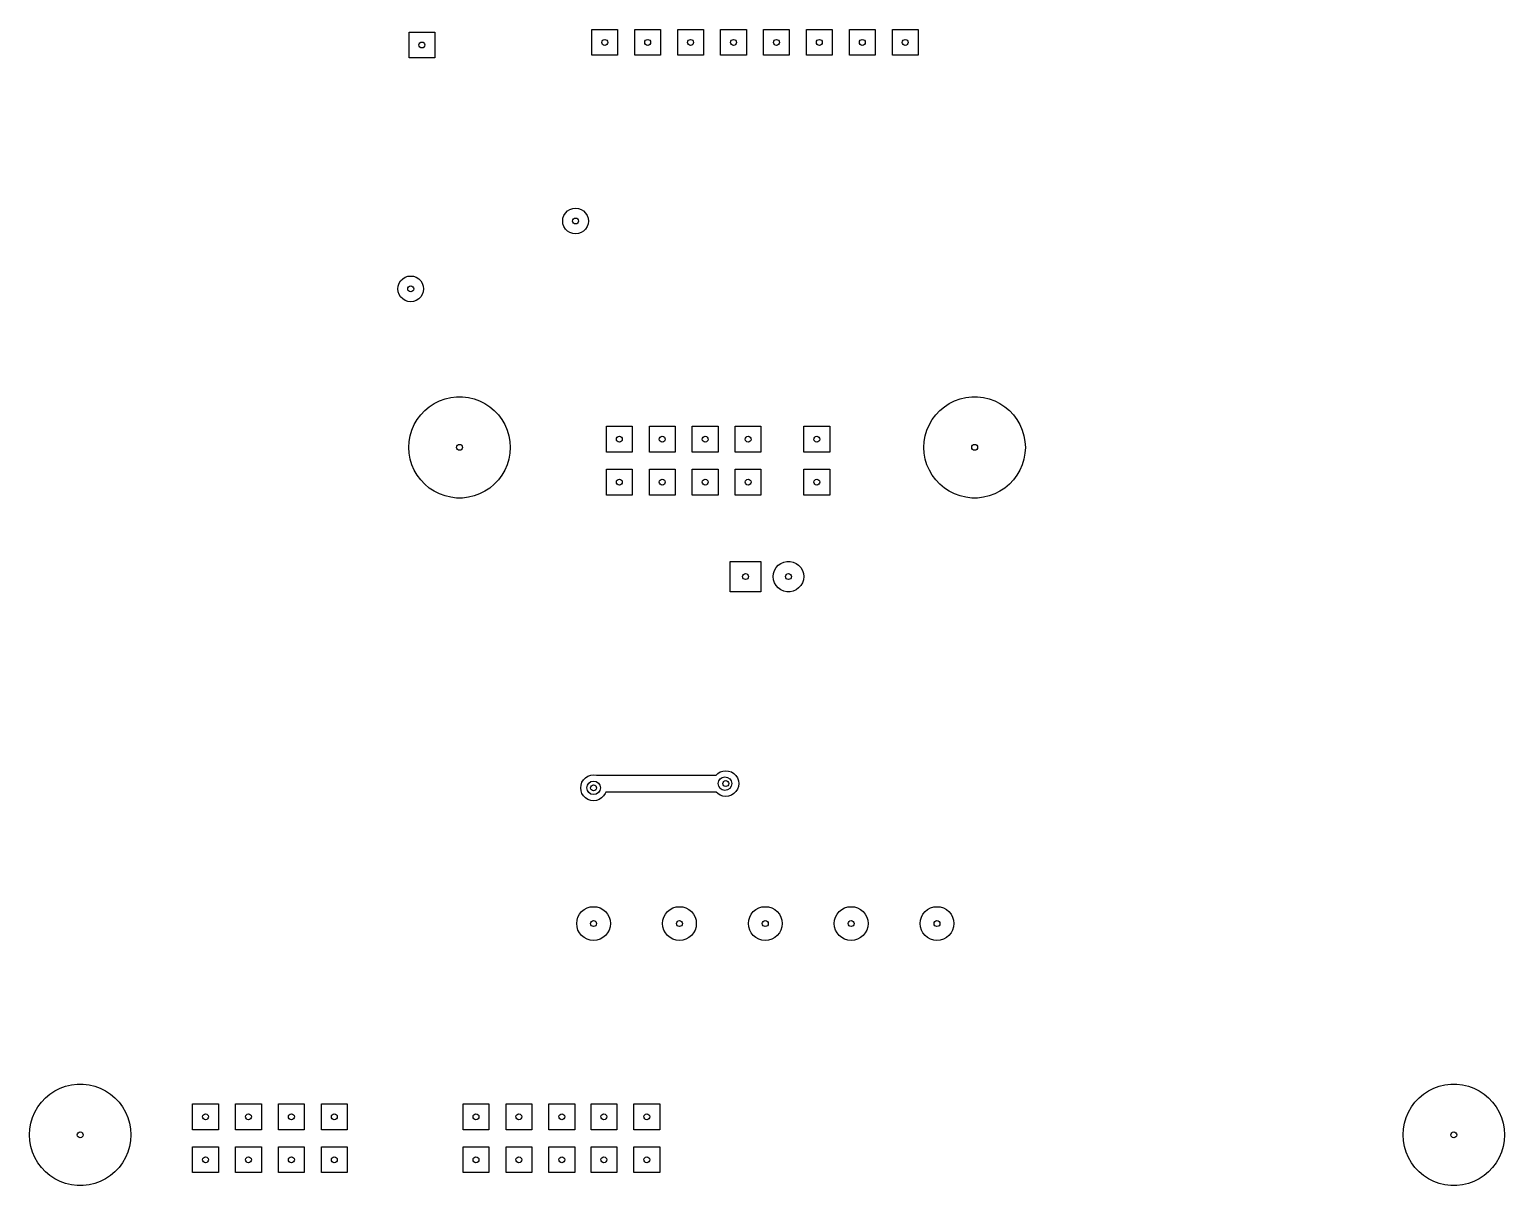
# Model space of a CAD drawing. Extents: x 0.08 to 3.52, y 0.08 to 5.52.
# Drawn here: x 0.082 to 3.518, y 0.082 to 2.774 of the extents above; entities that cross this region are included whole.
import ezdxf

# ---------------------------------------------------------------- set-up
doc = ezdxf.new("R2010")
doc.units = 0
doc.header["$MEASUREMENT"] = 0
doc.layers.add('BLACK', color=7, linetype='CONTINUOUS')

msp = doc.modelspace()

# ---------------------------------------------------------------- linework, layer by layer
at = {"layer": 'BLACK', "linetype": 'CONTINUOUS'}
for p, q in [((0.966, 2.708), (0.966, 2.768)), ((0.966, 2.768), (1.026, 2.768)), ((1.026, 2.768), (1.026, 2.708)), ((1.392, 2.714), (1.392, 2.774)), ((1.392, 2.774), (1.452, 2.774)), ((1.452, 2.774), (1.452, 2.714)), ((1.492, 2.714), (1.492, 2.774)), ((1.492, 2.774), (1.552, 2.774)), ((1.552, 2.774), (1.552, 2.714)), ((1.592, 2.714), (1.592, 2.774)), ((1.592, 2.774), (1.652, 2.774)), ((1.652, 2.774), (1.652, 2.714)), ((1.692, 2.714), (1.692, 2.774)), ((1.692, 2.774), (1.752, 2.774)), ((1.752, 2.774), (1.752, 2.714)), ((1.792, 2.714), (1.792, 2.774)), ((1.792, 2.774), (1.852, 2.774)), ((1.852, 2.774), (1.852, 2.714)), ((1.892, 2.714), (1.892, 2.774)), ((1.892, 2.774), (1.952, 2.774)), ((1.952, 2.774), (1.952, 2.714)), ((1.992, 2.714), (1.992, 2.774)), ((1.992, 2.774), (2.052, 2.774)), ((2.052, 2.774), (2.052, 2.714)), ((2.092, 2.714), (2.092, 2.774)), ((2.092, 2.774), (2.152, 2.774)), ((2.152, 2.774), (2.152, 2.714)), ((1.026, 2.708), (0.966, 2.708)), ((1.452, 2.714), (1.392, 2.714)), ((1.552, 2.714), (1.492, 2.714)), ((1.652, 2.714), (1.592, 2.714)), ((1.752, 2.714), (1.692, 2.714)), ((1.852, 2.714), (1.792, 2.714)), ((1.952, 2.714), (1.892, 2.714)), ((2.052, 2.714), (1.992, 2.714)), ((2.152, 2.714), (2.092, 2.714)), ((1.32475, 2.33468), (1.32697, 2.34102)), ((1.32697, 2.34102), (1.33055, 2.3467)), ((1.33055, 2.3467), (1.3353, 2.35145)), ((1.3353, 2.35145), (1.34098, 2.35503)), ((1.34098, 2.35503), (1.34732, 2.35725)), ((1.34732, 2.35725), (1.354, 2.358)), ((1.354, 2.358), (1.36068, 2.35725)), ((1.36068, 2.35725), (1.36702, 2.35503)), ((1.36702, 2.35503), (1.3727, 2.35145)), ((1.3727, 2.35145), (1.37745, 2.3467)), ((1.37745, 2.3467), (1.38103, 2.34102)), ((1.38103, 2.34102), (1.38325, 2.33468)), ((1.324, 2.328), (1.32475, 2.33468)), ((1.32475, 2.32132), (1.324, 2.328)), ((1.32697, 2.31498), (1.32475, 2.32132)), ((1.33055, 2.3093), (1.32697, 2.31498)), ((1.3353, 2.30455), (1.33055, 2.3093)), ((1.34098, 2.30097), (1.3353, 2.30455)), ((1.3727, 2.30455), (1.36702, 2.30097)), ((1.37745, 2.3093), (1.3727, 2.30455)), ((1.38103, 2.31498), (1.37745, 2.3093)), ((1.38325, 2.32132), (1.38103, 2.31498)), ((1.38325, 2.33468), (1.384, 2.328)), ((1.384, 2.328), (1.38325, 2.32132)), ((1.34732, 2.29875), (1.34098, 2.30097)), ((1.354, 2.298), (1.34732, 2.29875)), ((1.36068, 2.29875), (1.354, 2.298)), ((1.36702, 2.30097), (1.36068, 2.29875)), ((0.956984, 2.19703), (0.963324, 2.19925)), ((0.963324, 2.19925), (0.97, 2.2)), ((0.97, 2.2), (0.976676, 2.19925)), ((0.976676, 2.19925), (0.983016, 2.19703)), ((0.94, 2.17), (0.940752, 2.17668)), ((0.940752, 2.16332), (0.94, 2.17)), ((0.940752, 2.17668), (0.942971, 2.18302)), ((0.942971, 2.18302), (0.946545, 2.1887)), ((0.946545, 2.1887), (0.951295, 2.19345)), ((0.951295, 2.19345), (0.956984, 2.19703)), ((0.983016, 2.19703), (0.988705, 2.19345)), ((0.988705, 2.19345), (0.993455, 2.1887)), ((0.993455, 2.1887), (0.997029, 2.18302)), ((0.997029, 2.18302), (0.999248, 2.17668)), ((0.999248, 2.17668), (1, 2.17)), ((1, 2.17), (0.999248, 2.16332)), ((0.942971, 2.15698), (0.940752, 2.16332)), ((0.946545, 2.1513), (0.942971, 2.15698)), ((0.951295, 2.14655), (0.946545, 2.1513)), ((0.956984, 2.14297), (0.951295, 2.14655)), ((0.963324, 2.14075), (0.956984, 2.14297)), ((0.97, 2.14), (0.963324, 2.14075)), ((0.976676, 2.14075), (0.97, 2.14)), ((0.983016, 2.14297), (0.976676, 2.14075)), ((0.988705, 2.14655), (0.983016, 2.14297)), ((0.993455, 2.1513), (0.988705, 2.14655)), ((0.997029, 2.15698), (0.993455, 2.1513)), ((0.999248, 2.16332), (0.997029, 2.15698)), ((1.00268, 1.88686), (1.0132, 1.89568)), ((1.0132, 1.89568), (1.02468, 1.90323)), ((1.02468, 1.90323), (1.03695, 1.9094)), ((1.03695, 1.9094), (1.04986, 1.91409)), ((1.04986, 1.91409), (1.06322, 1.91726)), ((1.06322, 1.91726), (1.07686, 1.91886)), ((1.07686, 1.91886), (1.0906, 1.91886)), ((1.0906, 1.91886), (1.10424, 1.91726)), ((1.10424, 1.91726), (1.11761, 1.91409)), ((1.11761, 1.91409), (1.13051, 1.9094)), ((1.13051, 1.9094), (1.14279, 1.90323)), ((1.14279, 1.90323), (1.15426, 1.89568)), ((1.15426, 1.89568), (1.16478, 1.88686)), ((2.20268, 1.88686), (2.2132, 1.89568)), ((2.2132, 1.89568), (2.22468, 1.90323)), ((2.22468, 1.90323), (2.23695, 1.9094)), ((2.23695, 1.9094), (2.24986, 1.91409)), ((2.24986, 1.91409), (2.26322, 1.91726)), ((2.26322, 1.91726), (2.27686, 1.91886)), ((2.27686, 1.91886), (2.2906, 1.91886)), ((2.2906, 1.91886), (2.30424, 1.91726)), ((2.30424, 1.91726), (2.31761, 1.91409)), ((2.31761, 1.91409), (2.33051, 1.9094)), ((2.33051, 1.9094), (2.34279, 1.90323)), ((2.34279, 1.90323), (2.35426, 1.89568)), ((2.35426, 1.89568), (2.36478, 1.88686)), ((0.978185, 1.85395), (0.985053, 1.86585)), ((0.985053, 1.86585), (0.993255, 1.87686)), ((0.993255, 1.87686), (1.00268, 1.88686)), ((1.16478, 1.88686), (1.17421, 1.87686)), ((1.17421, 1.87686), (1.18241, 1.86585)), ((1.18241, 1.86585), (1.18928, 1.85395)), ((2.17819, 1.85395), (2.18505, 1.86585)), ((2.18505, 1.86585), (2.19325, 1.87686)), ((2.19325, 1.87686), (2.20268, 1.88686)), ((2.36478, 1.88686), (2.37421, 1.87686)), ((2.37421, 1.87686), (2.38241, 1.86585)), ((2.38241, 1.86585), (2.38928, 1.85395)), ((0.966421, 1.81466), (0.968806, 1.82818)), ((0.968806, 1.82818), (0.972745, 1.84134)), ((0.972745, 1.84134), (0.978185, 1.85395)), ((1.18928, 1.85395), (1.19472, 1.84134)), ((1.19472, 1.84134), (1.19866, 1.82818)), ((1.19866, 1.82818), (1.20104, 1.81466)), ((1.426, 1.79), (1.426, 1.85)), ((1.426, 1.85), (1.486, 1.85)), ((1.486, 1.85), (1.486, 1.79)), ((1.526, 1.79), (1.526, 1.85)), ((1.526, 1.85), (1.586, 1.85)), ((1.586, 1.85), (1.586, 1.79)), ((1.626, 1.79), (1.626, 1.85)), ((1.626, 1.85), (1.686, 1.85)), ((1.686, 1.85), (1.686, 1.79)), ((1.726, 1.79), (1.726, 1.85)), ((1.726, 1.85), (1.786, 1.85)), ((1.786, 1.85), (1.786, 1.79)), ((1.886, 1.79), (1.886, 1.85)), ((1.886, 1.85), (1.946, 1.85)), ((1.946, 1.85), (1.946, 1.79)), ((2.16642, 1.81466), (2.16881, 1.82818)), ((2.16881, 1.82818), (2.17274, 1.84134)), ((2.17274, 1.84134), (2.17819, 1.85395)), ((2.38928, 1.85395), (2.39472, 1.84134)), ((2.39472, 1.84134), (2.39866, 1.82818)), ((2.39866, 1.82818), (2.40104, 1.81466)), ((0.965622, 1.80094), (0.966421, 1.81466)), ((0.966421, 1.78723), (0.965622, 1.80094)), ((0.968806, 1.77371), (0.966421, 1.78723)), ((1.20104, 1.78723), (1.19866, 1.77371)), ((1.20104, 1.81466), (1.20184, 1.80094)), ((1.20184, 1.80094), (1.20104, 1.78723)), ((1.486, 1.79), (1.426, 1.79)), ((1.586, 1.79), (1.526, 1.79)), ((1.686, 1.79), (1.626, 1.79)), ((1.786, 1.79), (1.726, 1.79)), ((1.946, 1.79), (1.886, 1.79)), ((2.16562, 1.80094), (2.16642, 1.81466)), ((2.16642, 1.78723), (2.16562, 1.80094)), ((2.16881, 1.77371), (2.16642, 1.78723)), ((2.40104, 1.78723), (2.39866, 1.77371)), ((2.40104, 1.81466), (2.40184, 1.80094)), ((2.40184, 1.80094), (2.40104, 1.78723)), ((0.972745, 1.76055), (0.968806, 1.77371)), ((0.978185, 1.74794), (0.972745, 1.76055)), ((1.19472, 1.76055), (1.18928, 1.74794)), ((1.19866, 1.77371), (1.19472, 1.76055)), ((2.17274, 1.76055), (2.16881, 1.77371)), ((2.17819, 1.74794), (2.17274, 1.76055)), ((2.39472, 1.76055), (2.38928, 1.74794)), ((2.39866, 1.77371), (2.39472, 1.76055)), ((0.985053, 1.73604), (0.978185, 1.74794)), ((0.993255, 1.72503), (0.985053, 1.73604)), ((1.00268, 1.71503), (0.993255, 1.72503)), ((1.17421, 1.72503), (1.16478, 1.71503)), ((1.18241, 1.73604), (1.17421, 1.72503)), ((1.18928, 1.74794), (1.18241, 1.73604)), ((1.426, 1.69), (1.426, 1.75)), ((1.426, 1.75), (1.486, 1.75)), ((1.486, 1.75), (1.486, 1.69)), ((1.526, 1.69), (1.526, 1.75)), ((1.526, 1.75), (1.586, 1.75)), ((1.586, 1.75), (1.586, 1.69)), ((1.626, 1.69), (1.626, 1.75)), ((1.626, 1.75), (1.686, 1.75)), ((1.686, 1.75), (1.686, 1.69)), ((1.726, 1.69), (1.726, 1.75)), ((1.726, 1.75), (1.786, 1.75)), ((1.786, 1.75), (1.786, 1.69)), ((1.886, 1.69), (1.886, 1.75)), ((1.886, 1.75), (1.946, 1.75)), ((1.946, 1.75), (1.946, 1.69)), ((2.18505, 1.73604), (2.17819, 1.74794)), ((2.19325, 1.72503), (2.18505, 1.73604)), ((2.20268, 1.71503), (2.19325, 1.72503)), ((2.37421, 1.72503), (2.36478, 1.71503)), ((2.38241, 1.73604), (2.37421, 1.72503)), ((2.38928, 1.74794), (2.38241, 1.73604)), ((1.0132, 1.70621), (1.00268, 1.71503)), ((1.02468, 1.69866), (1.0132, 1.70621)), ((1.03695, 1.69249), (1.02468, 1.69866)), ((1.04986, 1.6878), (1.03695, 1.69249)), ((1.06322, 1.68463), (1.04986, 1.6878)), ((1.07686, 1.68303), (1.06322, 1.68463)), ((1.10424, 1.68463), (1.0906, 1.68303)), ((1.11761, 1.6878), (1.10424, 1.68463)), ((1.13051, 1.69249), (1.11761, 1.6878)), ((1.14279, 1.69866), (1.13051, 1.69249)), ((1.15426, 1.70621), (1.14279, 1.69866)), ((1.16478, 1.71503), (1.15426, 1.70621)), ((1.486, 1.69), (1.426, 1.69)), ((1.586, 1.69), (1.526, 1.69)), ((1.686, 1.69), (1.626, 1.69)), ((1.786, 1.69), (1.726, 1.69)), ((1.946, 1.69), (1.886, 1.69)), ((2.2132, 1.70621), (2.20268, 1.71503)), ((2.22468, 1.69866), (2.2132, 1.70621)), ((2.23695, 1.69249), (2.22468, 1.69866)), ((2.24986, 1.6878), (2.23695, 1.69249)), ((2.26322, 1.68463), (2.24986, 1.6878)), ((2.27686, 1.68303), (2.26322, 1.68463)), ((2.30424, 1.68463), (2.2906, 1.68303)), ((2.31761, 1.6878), (2.30424, 1.68463)), ((2.33051, 1.69249), (2.31761, 1.6878)), ((2.34279, 1.69866), (2.33051, 1.69249)), ((2.35426, 1.70621), (2.34279, 1.69866)), ((2.36478, 1.71503), (2.35426, 1.70621)), ((1.0906, 1.68303), (1.07686, 1.68303)), ((2.2906, 1.68303), (2.27686, 1.68303)), ((1.71457, 1.46457), (1.71457, 1.53543)), ((1.71457, 1.53543), (1.78543, 1.53543)), ((1.78543, 1.53543), (1.78543, 1.46457)), ((1.81534, 1.50737), (1.81763, 1.51441)), ((1.81763, 1.51441), (1.82133, 1.52083)), ((1.82133, 1.52083), (1.82629, 1.52633)), ((1.82629, 1.52633), (1.83228, 1.53069)), ((1.83228, 1.53069), (1.83905, 1.5337)), ((1.83905, 1.5337), (1.8463, 1.53524)), ((1.8463, 1.53524), (1.8537, 1.53524)), ((1.8537, 1.53524), (1.86095, 1.5337)), ((1.86095, 1.5337), (1.86772, 1.53069)), ((1.86772, 1.53069), (1.87371, 1.52633)), ((1.87371, 1.52633), (1.87867, 1.52083)), ((1.87867, 1.52083), (1.88237, 1.51441)), ((1.88237, 1.51441), (1.88466, 1.50737)), ((1.81457, 1.5), (1.81534, 1.50737)), ((1.81534, 1.49263), (1.81457, 1.5)), ((1.81763, 1.48559), (1.81534, 1.49263)), ((1.82133, 1.47917), (1.81763, 1.48559)), ((1.82629, 1.47367), (1.82133, 1.47917)), ((1.87867, 1.47917), (1.87371, 1.47367)), ((1.88237, 1.48559), (1.87867, 1.47917)), ((1.88466, 1.49263), (1.88237, 1.48559)), ((1.88466, 1.50737), (1.88543, 1.5)), ((1.88543, 1.5), (1.88466, 1.49263)), ((1.78543, 1.46457), (1.71457, 1.46457)), ((1.83228, 1.46931), (1.82629, 1.47367)), ((1.83905, 1.4663), (1.83228, 1.46931)), ((1.8463, 1.46476), (1.83905, 1.4663)), ((1.8537, 1.46476), (1.8463, 1.46476)), ((1.86095, 1.4663), (1.8537, 1.46476)), ((1.86772, 1.46931), (1.86095, 1.4663)), ((1.87371, 1.47367), (1.86772, 1.46931)), ((1.37255, 1.0267), (1.3773, 1.03145)), ((1.3773, 1.03145), (1.38298, 1.03503)), ((1.38298, 1.03503), (1.38932, 1.03725)), ((1.38932, 1.03725), (1.396, 1.038)), ((1.396, 1.038), (1.40241, 1.03728)), ((1.40241, 1.03728), (1.40392, 1.03739)), ((1.40392, 1.03739), (1.406, 1.03769)), ((1.406, 1.03769), (1.68153, 1.03769)), ((1.68153, 1.03769), (1.6853, 1.04145)), ((1.6853, 1.04145), (1.69098, 1.04503)), ((1.69098, 1.04503), (1.69732, 1.04725)), ((1.69732, 1.04725), (1.704, 1.048)), ((1.704, 1.048), (1.71068, 1.04725)), ((1.71068, 1.04725), (1.71702, 1.04503)), ((1.71702, 1.04503), (1.7227, 1.04145)), ((1.7227, 1.04145), (1.72745, 1.0367)), ((1.72745, 1.0367), (1.73103, 1.03102)), ((1.73103, 1.03102), (1.73325, 1.02468)), ((1.366, 1.008), (1.36675, 1.01468)), ((1.36675, 1.00132), (1.366, 1.008)), ((1.36675, 1.01468), (1.36897, 1.02102)), ((1.36897, 0.994984), (1.36675, 1.00132)), ((1.36897, 1.02102), (1.37255, 1.0267)), ((1.42419, 0.998315), (1.42303, 0.994984)), ((1.68153, 0.998315), (1.42419, 0.998315)), ((1.6853, 0.994545), (1.68153, 0.998315)), ((1.72745, 0.999295), (1.7227, 0.994545)), ((1.73103, 1.00498), (1.72745, 0.999295)), ((1.73325, 1.01132), (1.73103, 1.00498)), ((1.73325, 1.02468), (1.734, 1.018)), ((1.734, 1.018), (1.73325, 1.01132)), ((1.37255, 0.989295), (1.36897, 0.994984)), ((1.3773, 0.984545), (1.37255, 0.989295)), ((1.38298, 0.980971), (1.3773, 0.984545)), ((1.38932, 0.978752), (1.38298, 0.980971)), ((1.396, 0.978), (1.38932, 0.978752)), ((1.40268, 0.978752), (1.396, 0.978)), ((1.40902, 0.980971), (1.40268, 0.978752)), ((1.4147, 0.984545), (1.40902, 0.980971)), ((1.41945, 0.989295), (1.4147, 0.984545)), ((1.42303, 0.994984), (1.41945, 0.989295)), ((1.69098, 0.990971), (1.6853, 0.994545)), ((1.69732, 0.988752), (1.69098, 0.990971)), ((1.704, 0.988), (1.69732, 0.988752)), ((1.71068, 0.988752), (1.704, 0.988)), ((1.71702, 0.990971), (1.71068, 0.988752)), ((1.7227, 0.994545), (1.71702, 0.990971)), ((1.36816, 0.719839), (1.37413, 0.724735)), ((1.37413, 0.724735), (1.38093, 0.728373)), ((1.38093, 0.728373), (1.38832, 0.730614)), ((1.38832, 0.730614), (1.396, 0.73137)), ((1.396, 0.73137), (1.40368, 0.730614)), ((1.40368, 0.730614), (1.41107, 0.728373)), ((1.41107, 0.728373), (1.41787, 0.724735)), ((1.41787, 0.724735), (1.42384, 0.719839)), ((1.56816, 0.719839), (1.57413, 0.724735)), ((1.57413, 0.724735), (1.58093, 0.728373)), ((1.58093, 0.728373), (1.58832, 0.730614)), ((1.58832, 0.730614), (1.596, 0.73137)), ((1.596, 0.73137), (1.60368, 0.730614)), ((1.60368, 0.730614), (1.61107, 0.728373)), ((1.61107, 0.728373), (1.61787, 0.724735)), ((1.61787, 0.724735), (1.62384, 0.719839)), ((1.76816, 0.719839), (1.77413, 0.724735)), ((1.77413, 0.724735), (1.78093, 0.728373)), ((1.78093, 0.728373), (1.78832, 0.730614)), ((1.78832, 0.730614), (1.796, 0.73137)), ((1.796, 0.73137), (1.80368, 0.730614)), ((1.80368, 0.730614), (1.81107, 0.728373)), ((1.81107, 0.728373), (1.81787, 0.724735)), ((1.81787, 0.724735), (1.82384, 0.719839)), ((1.96816, 0.719839), (1.97413, 0.724735)), ((1.97413, 0.724735), (1.98093, 0.728373)), ((1.98093, 0.728373), (1.98832, 0.730614)), ((1.98832, 0.730614), (1.996, 0.73137)), ((1.996, 0.73137), (2.00368, 0.730614)), ((2.00368, 0.730614), (2.01107, 0.728373)), ((2.01107, 0.728373), (2.01787, 0.724735)), ((2.01787, 0.724735), (2.02384, 0.719839)), ((2.16816, 0.719839), (2.17413, 0.724735)), ((2.17413, 0.724735), (2.18093, 0.728373)), ((2.18093, 0.728373), (2.18832, 0.730614)), ((2.18832, 0.730614), (2.196, 0.73137)), ((2.196, 0.73137), (2.20368, 0.730614)), ((2.20368, 0.730614), (2.21107, 0.728373)), ((2.21107, 0.728373), (2.21787, 0.724735)), ((2.21787, 0.724735), (2.22384, 0.719839)), ((1.35663, 0.692), (1.35739, 0.699681)), ((1.35739, 0.684319), (1.35663, 0.692)), ((1.35739, 0.699681), (1.35963, 0.707066)), ((1.35963, 0.707066), (1.36326, 0.713873)), ((1.36326, 0.713873), (1.36816, 0.719839)), ((1.42384, 0.719839), (1.42874, 0.713873)), ((1.42874, 0.713873), (1.43237, 0.707066)), ((1.43237, 0.707066), (1.43461, 0.699681)), ((1.43461, 0.699681), (1.43537, 0.692)), ((1.43537, 0.692), (1.43461, 0.684319)), ((1.55663, 0.692), (1.55739, 0.699681)), ((1.55739, 0.684319), (1.55663, 0.692)), ((1.55739, 0.699681), (1.55963, 0.707066)), ((1.55963, 0.707066), (1.56326, 0.713873)), ((1.56326, 0.713873), (1.56816, 0.719839)), ((1.62384, 0.719839), (1.62874, 0.713873)), ((1.62874, 0.713873), (1.63237, 0.707066)), ((1.63237, 0.707066), (1.63461, 0.699681)), ((1.63461, 0.699681), (1.63537, 0.692)), ((1.63537, 0.692), (1.63461, 0.684319)), ((1.75663, 0.692), (1.75739, 0.699681)), ((1.75739, 0.684319), (1.75663, 0.692)), ((1.75739, 0.699681), (1.75963, 0.707066)), ((1.75963, 0.707066), (1.76326, 0.713873)), ((1.76326, 0.713873), (1.76816, 0.719839)), ((1.82384, 0.719839), (1.82874, 0.713873)), ((1.82874, 0.713873), (1.83237, 0.707066)), ((1.83237, 0.707066), (1.83461, 0.699681)), ((1.83461, 0.699681), (1.83537, 0.692)), ((1.83537, 0.692), (1.83461, 0.684319)), ((1.95663, 0.692), (1.95739, 0.699681)), ((1.95739, 0.684319), (1.95663, 0.692)), ((1.95739, 0.699681), (1.95963, 0.707066)), ((1.95963, 0.707066), (1.96326, 0.713873)), ((1.96326, 0.713873), (1.96816, 0.719839)), ((2.02384, 0.719839), (2.02874, 0.713873)), ((2.02874, 0.713873), (2.03237, 0.707066)), ((2.03237, 0.707066), (2.03461, 0.699681)), ((2.03461, 0.699681), (2.03537, 0.692)), ((2.03537, 0.692), (2.03461, 0.684319)), ((2.15663, 0.692), (2.15739, 0.699681)), ((2.15739, 0.684319), (2.15663, 0.692)), ((2.15739, 0.699681), (2.15963, 0.707066)), ((2.15963, 0.707066), (2.16326, 0.713873)), ((2.16326, 0.713873), (2.16816, 0.719839)), ((2.22384, 0.719839), (2.22874, 0.713873)), ((2.22874, 0.713873), (2.23237, 0.707066)), ((2.23237, 0.707066), (2.23461, 0.699681)), ((2.23461, 0.699681), (2.23537, 0.692)), ((2.23537, 0.692), (2.23461, 0.684319)), ((1.35963, 0.676934), (1.35739, 0.684319)), ((1.36326, 0.670127), (1.35963, 0.676934)), ((1.36816, 0.664161), (1.36326, 0.670127)), ((1.37413, 0.659265), (1.36816, 0.664161)), ((1.38093, 0.655627), (1.37413, 0.659265)), ((1.38832, 0.653386), (1.38093, 0.655627)), ((1.396, 0.65263), (1.38832, 0.653386)), ((1.40368, 0.653386), (1.396, 0.65263)), ((1.41107, 0.655627), (1.40368, 0.653386)), ((1.41787, 0.659265), (1.41107, 0.655627)), ((1.42384, 0.664161), (1.41787, 0.659265)), ((1.42874, 0.670127), (1.42384, 0.664161)), ((1.43237, 0.676934), (1.42874, 0.670127)), ((1.43461, 0.684319), (1.43237, 0.676934)), ((1.55963, 0.676934), (1.55739, 0.684319)), ((1.56326, 0.670127), (1.55963, 0.676934)), ((1.56816, 0.664161), (1.56326, 0.670127)), ((1.57413, 0.659265), (1.56816, 0.664161)), ((1.58093, 0.655627), (1.57413, 0.659265)), ((1.58832, 0.653386), (1.58093, 0.655627)), ((1.596, 0.65263), (1.58832, 0.653386)), ((1.60368, 0.653386), (1.596, 0.65263)), ((1.61107, 0.655627), (1.60368, 0.653386)), ((1.61787, 0.659265), (1.61107, 0.655627)), ((1.62384, 0.664161), (1.61787, 0.659265)), ((1.62874, 0.670127), (1.62384, 0.664161)), ((1.63237, 0.676934), (1.62874, 0.670127)), ((1.63461, 0.684319), (1.63237, 0.676934)), ((1.75963, 0.676934), (1.75739, 0.684319)), ((1.76326, 0.670127), (1.75963, 0.676934)), ((1.76816, 0.664161), (1.76326, 0.670127)), ((1.77413, 0.659265), (1.76816, 0.664161)), ((1.78093, 0.655627), (1.77413, 0.659265)), ((1.78832, 0.653386), (1.78093, 0.655627)), ((1.796, 0.65263), (1.78832, 0.653386)), ((1.80368, 0.653386), (1.796, 0.65263)), ((1.81107, 0.655627), (1.80368, 0.653386)), ((1.81787, 0.659265), (1.81107, 0.655627)), ((1.82384, 0.664161), (1.81787, 0.659265)), ((1.82874, 0.670127), (1.82384, 0.664161)), ((1.83237, 0.676934), (1.82874, 0.670127)), ((1.83461, 0.684319), (1.83237, 0.676934)), ((1.95963, 0.676934), (1.95739, 0.684319)), ((1.96326, 0.670127), (1.95963, 0.676934)), ((1.96816, 0.664161), (1.96326, 0.670127)), ((1.97413, 0.659265), (1.96816, 0.664161)), ((1.98093, 0.655627), (1.97413, 0.659265)), ((1.98832, 0.653386), (1.98093, 0.655627)), ((1.996, 0.65263), (1.98832, 0.653386)), ((2.00368, 0.653386), (1.996, 0.65263)), ((2.01107, 0.655627), (2.00368, 0.653386)), ((2.01787, 0.659265), (2.01107, 0.655627)), ((2.02384, 0.664161), (2.01787, 0.659265)), ((2.02874, 0.670127), (2.02384, 0.664161)), ((2.03237, 0.676934), (2.02874, 0.670127)), ((2.03461, 0.684319), (2.03237, 0.676934)), ((2.15963, 0.676934), (2.15739, 0.684319)), ((2.16326, 0.670127), (2.15963, 0.676934)), ((2.16816, 0.664161), (2.16326, 0.670127)), ((2.17413, 0.659265), (2.16816, 0.664161)), ((2.18093, 0.655627), (2.17413, 0.659265)), ((2.18832, 0.653386), (2.18093, 0.655627)), ((2.196, 0.65263), (2.18832, 0.653386)), ((2.20368, 0.653386), (2.196, 0.65263)), ((2.21107, 0.655627), (2.20368, 0.653386)), ((2.21787, 0.659265), (2.21107, 0.655627)), ((2.22384, 0.664161), (2.21787, 0.659265)), ((2.22874, 0.670127), (2.22384, 0.664161)), ((2.23237, 0.676934), (2.22874, 0.670127)), ((2.23461, 0.684319), (2.23237, 0.676934)), ((0.153219, 0.308451), (0.166126, 0.313148)), ((0.166126, 0.313148), (0.17949, 0.316316)), ((0.17949, 0.316316), (0.193133, 0.31791)), ((0.193133, 0.31791), (0.206867, 0.31791)), ((0.206867, 0.31791), (0.22051, 0.316316)), ((0.22051, 0.316316), (0.233874, 0.313148)), ((0.233874, 0.313148), (0.246781, 0.308451)), ((3.35322, 0.308451), (3.36613, 0.313148)), ((3.36613, 0.313148), (3.37949, 0.316316)), ((3.37949, 0.316316), (3.39313, 0.31791)), ((3.39313, 0.31791), (3.40687, 0.31791)), ((3.40687, 0.31791), (3.42051, 0.316316)), ((3.42051, 0.316316), (3.43387, 0.313148)), ((3.43387, 0.313148), (3.44678, 0.308451)), ((0.10132, 0.264903), (0.109522, 0.27592)), ((0.109522, 0.27592), (0.118948, 0.28591)), ((0.118948, 0.28591), (0.129469, 0.294739)), ((0.129469, 0.294739), (0.140945, 0.302286)), ((0.140945, 0.302286), (0.153219, 0.308451)), ((0.246781, 0.308451), (0.259055, 0.302286)), ((0.259055, 0.302286), (0.270531, 0.294739)), ((0.270531, 0.294739), (0.281052, 0.28591)), ((0.281052, 0.28591), (0.290478, 0.27592)), ((0.290478, 0.27592), (0.29868, 0.264903)), ((3.30132, 0.264903), (3.30952, 0.27592)), ((3.30952, 0.27592), (3.31895, 0.28591)), ((3.31895, 0.28591), (3.32947, 0.294739)), ((3.32947, 0.294739), (3.34094, 0.302286)), ((3.34094, 0.302286), (3.35322, 0.308451)), ((3.44678, 0.308451), (3.45906, 0.302286)), ((3.45906, 0.302286), (3.47053, 0.294739)), ((3.47053, 0.294739), (3.48105, 0.28591)), ((3.48105, 0.28591), (3.49048, 0.27592)), ((3.49048, 0.27592), (3.49868, 0.264903)), ((0.089013, 0.240396), (0.094453, 0.253008)), ((0.094453, 0.253008), (0.10132, 0.264903)), ((0.29868, 0.264903), (0.305547, 0.253008)), ((0.305547, 0.253008), (0.310987, 0.240396)), ((0.462, 0.212), (0.462, 0.272)), ((0.462, 0.272), (0.522, 0.272)), ((0.522, 0.272), (0.522, 0.212)), ((0.562, 0.212), (0.562, 0.272)), ((0.562, 0.272), (0.622, 0.272)), ((0.622, 0.272), (0.622, 0.212)), ((0.662, 0.212), (0.662, 0.272)), ((0.662, 0.272), (0.722, 0.272)), ((0.722, 0.272), (0.722, 0.212)), ((0.762, 0.212), (0.762, 0.272)), ((0.762, 0.272), (0.822, 0.272)), ((0.822, 0.272), (0.822, 0.212)), ((1.092, 0.212), (1.092, 0.272)), ((1.092, 0.272), (1.152, 0.272)), ((1.152, 0.272), (1.152, 0.212)), ((1.192, 0.212), (1.192, 0.272)), ((1.192, 0.272), (1.252, 0.272)), ((1.252, 0.272), (1.252, 0.212)), ((1.292, 0.212), (1.292, 0.272)), ((1.292, 0.272), (1.352, 0.272)), ((1.352, 0.272), (1.352, 0.212)), ((1.39, 0.212), (1.39, 0.272)), ((1.39, 0.272), (1.45, 0.272)), ((1.45, 0.272), (1.45, 0.212)), ((1.49, 0.212), (1.49, 0.272)), ((1.49, 0.272), (1.55, 0.272)), ((1.55, 0.272), (1.55, 0.212)), ((3.28901, 0.240396), (3.29445, 0.253008)), ((3.29445, 0.253008), (3.30132, 0.264903)), ((3.49868, 0.264903), (3.50555, 0.253008)), ((3.50555, 0.253008), (3.51099, 0.240396)), ((0.08189, 0.2), (0.082688, 0.213712)), ((0.082688, 0.213712), (0.085073, 0.227238)), ((0.085073, 0.227238), (0.089013, 0.240396)), ((0.310987, 0.240396), (0.314927, 0.227238)), ((0.314927, 0.227238), (0.317312, 0.213712)), ((0.317312, 0.213712), (0.31811, 0.2)), ((0.522, 0.212), (0.462, 0.212)), ((0.622, 0.212), (0.562, 0.212)), ((0.722, 0.212), (0.662, 0.212)), ((0.822, 0.212), (0.762, 0.212)), ((1.152, 0.212), (1.092, 0.212)), ((1.252, 0.212), (1.192, 0.212)), ((1.352, 0.212), (1.292, 0.212)), ((1.45, 0.212), (1.39, 0.212)), ((1.55, 0.212), (1.49, 0.212)), ((3.28189, 0.2), (3.28269, 0.213712)), ((3.28269, 0.213712), (3.28507, 0.227238)), ((3.28507, 0.227238), (3.28901, 0.240396)), ((3.51099, 0.240396), (3.51493, 0.227238)), ((3.51493, 0.227238), (3.51731, 0.213712)), ((3.51731, 0.213712), (3.51811, 0.2)), ((0.082688, 0.186288), (0.08189, 0.2)), ((0.085073, 0.172762), (0.082688, 0.186288)), ((0.089013, 0.159604), (0.085073, 0.172762)), ((0.314927, 0.172762), (0.310987, 0.159604)), ((0.317312, 0.186288), (0.314927, 0.172762)), ((0.31811, 0.2), (0.317312, 0.186288)), ((0.462, 0.112), (0.462, 0.172)), ((0.462, 0.172), (0.522, 0.172)), ((0.522, 0.172), (0.522, 0.112)), ((0.562, 0.112), (0.562, 0.172)), ((0.562, 0.172), (0.622, 0.172)), ((0.622, 0.172), (0.622, 0.112)), ((0.662, 0.112), (0.662, 0.172)), ((0.662, 0.172), (0.722, 0.172)), ((0.722, 0.172), (0.722, 0.112)), ((0.762, 0.112), (0.762, 0.172)), ((0.762, 0.172), (0.822, 0.172)), ((0.822, 0.172), (0.822, 0.112)), ((1.092, 0.112), (1.092, 0.172)), ((1.092, 0.172), (1.152, 0.172)), ((1.152, 0.172), (1.152, 0.112)), ((1.192, 0.112), (1.192, 0.172)), ((1.192, 0.172), (1.252, 0.172)), ((1.252, 0.172), (1.252, 0.112)), ((1.292, 0.112), (1.292, 0.172)), ((1.292, 0.172), (1.352, 0.172)), ((1.352, 0.172), (1.352, 0.112)), ((1.39, 0.112), (1.39, 0.172)), ((1.39, 0.172), (1.45, 0.172)), ((1.45, 0.172), (1.45, 0.112)), ((1.49, 0.112), (1.49, 0.172)), ((1.49, 0.172), (1.55, 0.172)), ((1.55, 0.172), (1.55, 0.112)), ((3.28269, 0.186288), (3.28189, 0.2)), ((3.28507, 0.172762), (3.28269, 0.186288)), ((3.28901, 0.159604), (3.28507, 0.172762)), ((3.51493, 0.172762), (3.51099, 0.159604)), ((3.51731, 0.186288), (3.51493, 0.172762)), ((3.51811, 0.2), (3.51731, 0.186288)), ((0.094453, 0.146992), (0.089013, 0.159604)), ((0.10132, 0.135097), (0.094453, 0.146992)), ((0.305547, 0.146992), (0.29868, 0.135097)), ((0.310987, 0.159604), (0.305547, 0.146992)), ((3.29445, 0.146992), (3.28901, 0.159604)), ((3.30132, 0.135097), (3.29445, 0.146992)), ((3.50555, 0.146992), (3.49868, 0.135097)), ((3.51099, 0.159604), (3.50555, 0.146992)), ((0.109522, 0.12408), (0.10132, 0.135097)), ((0.118948, 0.11409), (0.109522, 0.12408)), ((0.129469, 0.105261), (0.118948, 0.11409)), ((0.140945, 0.097713), (0.129469, 0.105261)), ((0.270531, 0.105261), (0.259055, 0.097713)), ((0.281052, 0.11409), (0.270531, 0.105261)), ((0.290478, 0.12408), (0.281052, 0.11409)), ((0.29868, 0.135097), (0.290478, 0.12408)), ((0.522, 0.112), (0.462, 0.112)), ((0.622, 0.112), (0.562, 0.112)), ((0.722, 0.112), (0.662, 0.112)), ((0.822, 0.112), (0.762, 0.112)), ((1.152, 0.112), (1.092, 0.112)), ((1.252, 0.112), (1.192, 0.112)), ((1.352, 0.112), (1.292, 0.112)), ((1.45, 0.112), (1.39, 0.112)), ((1.55, 0.112), (1.49, 0.112)), ((3.30952, 0.12408), (3.30132, 0.135097)), ((3.31895, 0.11409), (3.30952, 0.12408)), ((3.32947, 0.105261), (3.31895, 0.11409)), ((3.34094, 0.097713), (3.32947, 0.105261)), ((3.47053, 0.105261), (3.45906, 0.097713)), ((3.48105, 0.11409), (3.47053, 0.105261)), ((3.49048, 0.12408), (3.48105, 0.11409)), ((3.49868, 0.135097), (3.49048, 0.12408)), ((0.153219, 0.091549), (0.140945, 0.097713)), ((0.166126, 0.086852), (0.153219, 0.091549)), ((0.17949, 0.083684), (0.166126, 0.086852)), ((0.193133, 0.08209), (0.17949, 0.083684)), ((0.206867, 0.08209), (0.193133, 0.08209)), ((0.22051, 0.083684), (0.206867, 0.08209)), ((0.233874, 0.086852), (0.22051, 0.083684)), ((0.246781, 0.091549), (0.233874, 0.086852)), ((0.259055, 0.097713), (0.246781, 0.091549)), ((3.35322, 0.091549), (3.34094, 0.097713)), ((3.36613, 0.086852), (3.35322, 0.091549)), ((3.37949, 0.083684), (3.36613, 0.086852)), ((3.39313, 0.08209), (3.37949, 0.083684)), ((3.40687, 0.08209), (3.39313, 0.08209)), ((3.42051, 0.083684), (3.40687, 0.08209)), ((3.43387, 0.086852), (3.42051, 0.083684)), ((3.44678, 0.091549), (3.43387, 0.086852)), ((3.45906, 0.097713), (3.44678, 0.091549))]:
    msp.add_line(p, q, dxfattribs=at)
at = {"layer": 'BLACK'}
for centre, radius in [((1.422, 2.744), 0.00689), ((1.522, 2.744), 0.00689), ((1.622, 2.744), 0.00689), ((1.722, 2.744), 0.00689), ((1.822, 2.744), 0.00689), ((1.922, 2.744), 0.00689), ((2.022, 2.744), 0.00689), ((2.122, 2.744), 0.00689), ((0.996, 2.738), 0.00689), ((1.354, 2.328), 0.00689), ((0.97, 2.17), 0.00689), ((1.456, 1.82), 0.00689), ((1.556, 1.82), 0.00689), ((1.656, 1.82), 0.00689), ((1.756, 1.82), 0.00689), ((1.916, 1.82), 0.00689), ((1.08373, 1.80094), 0.00689), ((2.28373, 1.80094), 0.00689), ((1.456, 1.72), 0.00689), ((1.556, 1.72), 0.00689), ((1.656, 1.72), 0.00689), ((1.756, 1.72), 0.00689), ((1.916, 1.72), 0.00689), ((1.75, 1.5), 0.00689), ((1.85, 1.5), 0.00689), ((1.702, 1.018), 0.015748), ((1.396, 1.008), 0.015748), ((1.396, 1.008), 0.00689), ((1.704, 1.018), 0.00689), ((1.396, 0.692), 0.00689), ((1.596, 0.692), 0.00689), ((1.796, 0.692), 0.00689), ((1.996, 0.692), 0.00689), ((2.196, 0.692), 0.00689), ((0.492, 0.242), 0.00689), ((0.592, 0.242), 0.00689), ((0.692, 0.242), 0.00689), ((0.792, 0.242), 0.00689), ((1.122, 0.242), 0.00689), ((1.222, 0.242), 0.00689), ((1.322, 0.242), 0.00689), ((1.42, 0.242), 0.00689), ((1.52, 0.242), 0.00689), ((0.2, 0.2), 0.00689), ((3.4, 0.2), 0.00689), ((0.492, 0.142), 0.00689), ((0.592, 0.142), 0.00689), ((0.692, 0.142), 0.00689), ((0.792, 0.142), 0.00689), ((1.122, 0.142), 0.00689), ((1.222, 0.142), 0.00689), ((1.322, 0.142), 0.00689), ((1.42, 0.142), 0.00689), ((1.52, 0.142), 0.00689)]:
    msp.add_circle(centre, radius, dxfattribs=at)

doc.saveas('drawing.dxf')
